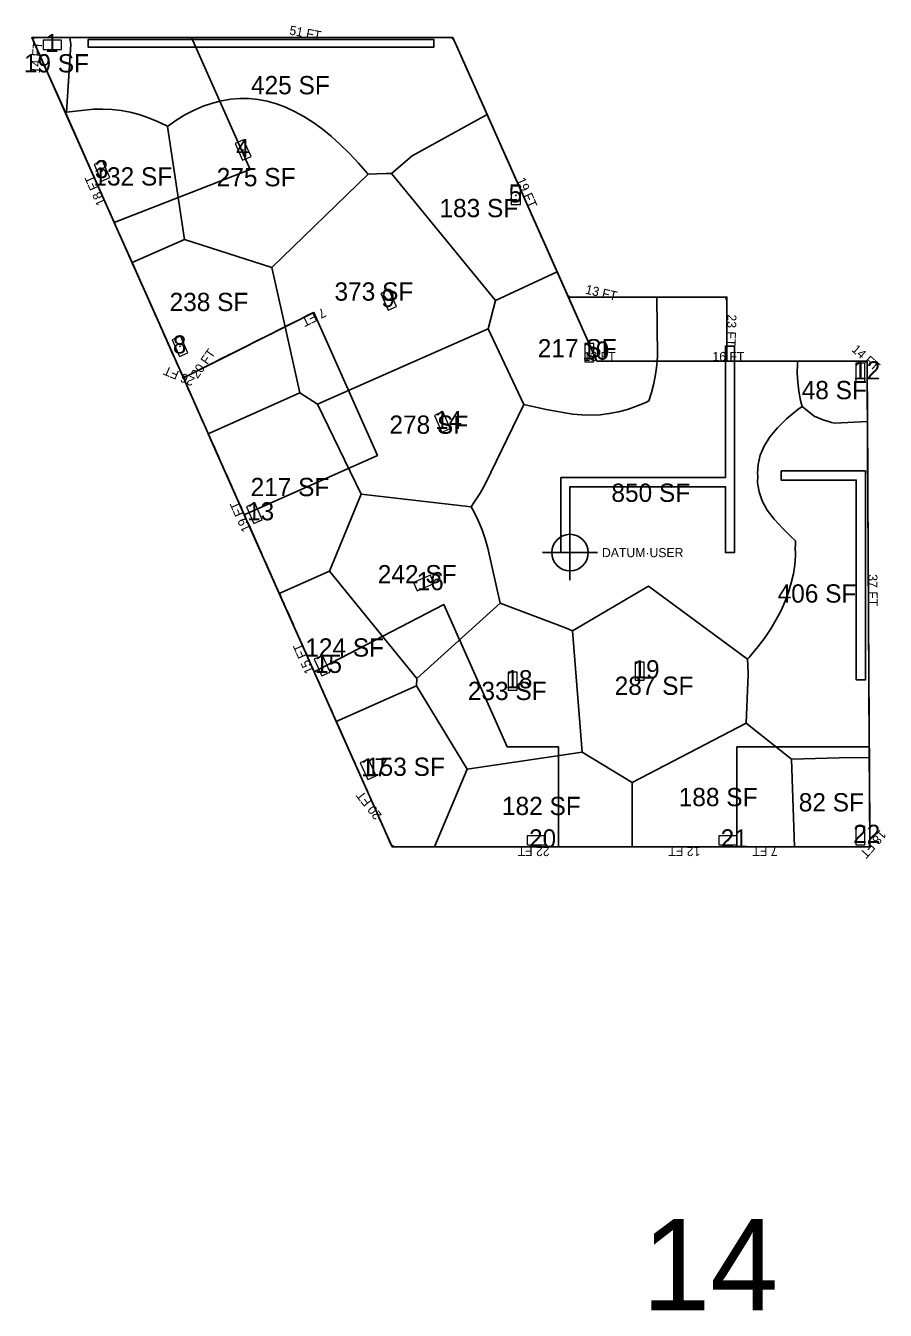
# Model space of a CAD drawing. Header units: metres. Extents: x 6006 to 43258, y -596 to 1101.
# Drawn here: x 24010 to 25139, y -594 to 1092 of the extents above; entities that cross this region are included whole.
import ezdxf
from ezdxf.enums import TextEntityAlignment as Align

# ---------------------------------------------------------------- set-up
doc = ezdxf.new("R2010")
doc.units = ezdxf.units.M
doc.layers.add('COLUMN-FOOTPRINT', color=6, linetype='Continuous', lineweight=9)
for name, color, linetype in [('COLUMN-LABEL', 6, 'Continuous'), ('FLOOR LABELS', 1, 'Continuous'), ('FLOOR_2_AREA_LABELS', 3, 'Continuous'), ('FLOOR_2_BOUNDARY', 5, 'Continuous'), ('FLOOR_2_COLUMNS', 7, 'Continuous'), ('FLOOR_2_DATUM', 4, 'Continuous'), ('FLOOR_2_FASCADE_COLUMNS', 30, 'Continuous'), ('FLOOR_2_FASCADE_WALLS', 4, 'Continuous'), ('FLOOR_2_LARGE_TRIBUTARY', 6, 'Continuous'), ('FLOOR_2_TRIBUTARY_COL_0', 2, 'Continuous'), ('FLOOR_2_TRIBUTARY_COL_1', 2, 'Continuous'), ('FLOOR_2_TRIBUTARY_COL_10', 2, 'Continuous'), ('FLOOR_2_TRIBUTARY_COL_11', 2, 'Continuous'), ('FLOOR_2_TRIBUTARY_COL_12', 2, 'Continuous'), ('FLOOR_2_TRIBUTARY_COL_13', 2, 'Continuous'), ('FLOOR_2_TRIBUTARY_COL_14', 2, 'Continuous'), ('FLOOR_2_TRIBUTARY_COL_15', 2, 'Continuous'), ('FLOOR_2_TRIBUTARY_COL_16', 2, 'Continuous'), ('FLOOR_2_TRIBUTARY_COL_17', 2, 'Continuous'), ('FLOOR_2_TRIBUTARY_COL_2', 2, 'Continuous'), ('FLOOR_2_TRIBUTARY_COL_3', 2, 'Continuous'), ('FLOOR_2_TRIBUTARY_COL_4', 2, 'Continuous'), ('FLOOR_2_TRIBUTARY_COL_5', 2, 'Continuous'), ('FLOOR_2_TRIBUTARY_COL_6', 2, 'Continuous'), ('FLOOR_2_TRIBUTARY_COL_7', 2, 'Continuous'), ('FLOOR_2_TRIBUTARY_COL_8', 2, 'Continuous'), ('FLOOR_2_TRIBUTARY_COL_9', 2, 'Continuous'), ('FLOOR_2_WALL_TRIBUTARY_10', 1, 'Continuous'), ('FLOOR_2_WALL_TRIBUTARY_23', 1, 'Continuous'), ('FLOOR_2_WALL_TRIBUTARY_32', 1, 'Continuous'), ('SECONDARY AREA', 7, 'Continuous'), ('SHEAR-WALL', 4, 'Continuous'), ('SLAB', 5, 'Continuous')]:
    doc.layers.add(name, color=color, linetype=linetype)

msp = doc.modelspace()

# ---------------------------------------------------------------- linework, layer by layer
at = {"layer": 'COLUMN-FOOTPRINT'}
for points in [[(24032.9, 1061.3), (24056.9, 1061.3), (24056.9, 1073.3), (24032.9, 1073.3)], [(24285.1, 937.8), (24294.8, 915.9), (24305.8, 920.8), (24296.1, 942.7)], [(24099.8, 910.1), (24109.5, 888.2), (24120.5, 893), (24110.7, 915)], [(24659.6, 857.6), (24659.6, 881.6), (24647.6, 881.6), (24647.6, 857.6)], [(24476.1, 740.9), (24485.8, 719), (24496.8, 723.9), (24487, 745.8)], [(24202.2, 679.9), (24212, 657.9), (24222.9, 662.8), (24213.2, 684.7)], [(24756, 651.3), (24756, 675.3), (24744, 675.3), (24744, 651.3)], [(25112, 625.3), (25112, 649.3), (25100, 649.3), (25100, 625.3)], [(24546.6, 580.8), (24556.4, 558.9), (24567.4, 563.7), (24557.6, 585.7)], [(24299.7, 460.9), (24309.5, 439), (24320.4, 443.8), (24310.7, 465.8)], [(24524.2, 350.2), (24546.1, 360), (24541.3, 371), (24519.3, 361.2)], [(24388.9, 260.5), (24398.6, 238.6), (24409.6, 243.5), (24399.8, 265.4)], [(24822.3, 232.9), (24822.3, 256.9), (24810.3, 256.9), (24810.3, 232.9)], [(24655.3, 219.8), (24655.3, 243.8), (24643.3, 243.8), (24643.3, 219.8)], [(24449.3, 124.7), (24459.1, 102.7), (24470.1, 107.6), (24460.3, 129.5)], [(25112, 16.8), (25112, 40.8), (25100, 40.8), (25100, 16.8)], [(24668.4, 16.8), (24692.4, 16.8), (24692.4, 28.8), (24668.4, 28.8)], [(24920, 16.8), (24944, 16.8), (24944, 28.8), (24920, 28.8)]]:
    msp.add_lwpolyline(points, close=True, dxfattribs=at)
at = {"layer": 'FLOOR_2_BOUNDARY'}
msp.add_lwpolyline([(24944, 14.1), (24709.5, 14.1), (24491.2, 14.1), (24388.9, 243.9), (24388.9, 243.9), (24297, 450.2), (24297, 450.2), (24217, 630.1), (24388.2, 716), (24217, 630.1), (24126.2, 834.1), (24126.2, 834.1), (24018, 1077.1), (24227.5, 1077.1), (24570.8, 1077.1), (24722.6, 736.1), (24930.7, 736.1), (24930.7, 652.1), (24760, 652.1), (25114.8, 652.1), (25117.7, 145.4), (25118.5, 14.1), (24944, 14.1)], close=True, dxfattribs=at)
at = {"layer": 'FLOOR_2_COLUMNS'}
for p in [(24044.9, 1067.3), (24295.4, 929.3), (24110.1, 901.6), (24653.6, 869.6), (24486.4, 732.4), (24212.6, 671.3), (24750, 663.3), (25106, 637.3), (24557, 572.3), (24310.1, 452.4), (24532.7, 360.6), (24399.2, 252), (24816.3, 244.9), (24649.3, 231.8), (24459.7, 116.1), (24680.4, 22.8), (24932, 22.8), (25106, 28.8)]:
    msp.add_point(p, dxfattribs=at)
at = {"layer": 'FLOOR_2_DATUM'}
for p, q in [((24724.7, 364.6), (24724.7, 436.6)), ((24688.7, 400.6), (24760.7, 400.6))]:
    msp.add_line(p, q, dxfattribs=at)
msp.add_circle((24724.7, 400.6), 24, dxfattribs=at)
at = {"layer": 'FLOOR_2_FASCADE_COLUMNS'}
for points in [[(24062.6, 977), (24060.1, 982.5), (24057.7, 988), (24055.2, 993.5), (24052.8, 999), (24050.4, 1004.4), (24047.9, 1009.9), (24045.5, 1015.4), (24043, 1020.9), (24040.6, 1026.4), (24038.2, 1031.9), (24035.7, 1037.3), (24033.3, 1042.8), (24030.8, 1048.3), (24028.4, 1053.8), (24026, 1059.3), (24023.5, 1064.7), (24021.1, 1070.2), (24018.7, 1075.7), (24022.6, 1077.1), (24028.6, 1077.1), (24034.6, 1077.1), (24040.6, 1077.1), (24046.6, 1077.1), (24052.6, 1077.1), (24058.6, 1077.1), (24064.6, 1077.1), (24070.6, 1077.1)], [(24150.4, 779.7), (24148, 785.2), (24145.5, 790.7), (24143.1, 796.1), (24140.6, 801.6), (24138.2, 807.1), (24135.8, 812.6), (24133.3, 818.1), (24130.9, 823.6), (24128.4, 829), (24126, 834.5), (24123.6, 840), (24121.1, 845.5), (24118.7, 851), (24116.2, 856.4), (24113.8, 861.9), (24111.4, 867.4), (24108.9, 872.9), (24106.5, 878.4), (24104, 883.8), (24101.6, 889.3), (24099.2, 894.8), (24096.7, 900.3), (24094.3, 905.8), (24091.8, 911.3), (24089.4, 916.7), (24087, 922.2), (24084.5, 927.7), (24082.1, 933.2), (24079.6, 938.7), (24077.2, 944.1), (24074.8, 949.6), (24072.3, 955.1), (24069.9, 960.6), (24067.4, 966.1), (24065, 971.6), (24062.6, 977)], [(24616.3, 975), (24618.7, 969.5), (24621.1, 964), (24623.6, 958.5), (24626, 953), (24628.5, 947.6), (24630.9, 942.1), (24633.3, 936.6), (24635.8, 931.1), (24638.2, 925.6), (24640.6, 920.2), (24643.1, 914.7), (24645.5, 909.2), (24648, 903.7), (24650.4, 898.2), (24652.8, 892.7), (24655.3, 887.3), (24657.7, 881.8), (24660.2, 876.3), (24662.6, 870.8), (24665, 865.3), (24667.5, 859.9), (24669.9, 854.4), (24672.4, 848.9), (24674.8, 843.4), (24677.2, 837.9), (24679.7, 832.5), (24682.1, 827), (24684.6, 821.5), (24687, 816), (24689.4, 810.5), (24691.9, 805), (24694.3, 799.6), (24696.8, 794.1), (24699.2, 788.6), (24701.6, 783.1), (24704.1, 777.6), (24706.5, 772.2), (24709, 766.7)], [(24349.4, 696.6), (24344.1, 693.9), (24338.7, 691.2), (24333.4, 688.5), (24328, 685.8), (24322.6, 683.1), (24317.3, 680.4), (24311.9, 677.7), (24306.5, 675), (24301.2, 672.3), (24295.8, 669.6), (24290.5, 666.9), (24285.1, 664.3), (24279.7, 661.6), (24274.4, 658.9), (24269, 656.2), (24263.7, 653.5), (24258.3, 650.8), (24252.9, 648.1), (24247.6, 645.4), (24242.2, 642.7), (24236.8, 640), (24231.5, 637.3), (24226.1, 634.6), (24220.8, 631.9), (24216.3, 631.7), (24213.8, 637.2), (24211.4, 642.7), (24209, 648.1), (24206.5, 653.6), (24204.1, 659.1), (24201.6, 664.6), (24199.2, 670.1), (24196.8, 675.6), (24194.3, 681), (24191.9, 686.5), (24189.4, 692), (24187, 697.5), (24184.6, 703), (24182.1, 708.4), (24179.7, 713.9), (24177.2, 719.4), (24174.8, 724.9), (24172.4, 730.4), (24169.9, 735.8), (24167.5, 741.3), (24165, 746.8), (24162.6, 752.3), (24160.2, 757.8), (24157.7, 763.3), (24155.3, 768.7), (24152.8, 774.2), (24150.4, 779.7)], [(24709, 766.7), (24711.4, 761.2), (24713.8, 755.7), (24716.3, 750.2), (24718.7, 744.7), (24721.2, 739.3), (24725.1, 736.1), (24731.1, 736.1), (24737.1, 736.1), (24743.1, 736.1), (24749.1, 736.1), (24755.1, 736.1), (24761.1, 736.1), (24767.1, 736.1), (24773.1, 736.1), (24779.1, 736.1), (24785.1, 736.1), (24791.1, 736.1), (24797.1, 736.1), (24803.1, 736.1), (24809.1, 736.1), (24815.1, 736.1), (24821.1, 736.1), (24827.1, 736.1), (24833.1, 736.1), (24839.1, 736.1)], [(24351.9, 697.8), (24357.3, 700.5), (24362.6, 703.2), (24368, 705.9), (24373.4, 708.6), (24378.7, 711.3), (24384.1, 714), (24387, 715.4), (24381.6, 712.7), (24376.3, 710), (24370.9, 707.3), (24365.5, 704.6), (24360.2, 702), (24354.8, 699.3), (24349.4, 696.6)], [(24250.8, 554.2), (24248.3, 559.7), (24245.9, 565.2), (24243.5, 570.6), (24241, 576.1), (24238.6, 581.6), (24236.1, 587.1), (24233.7, 592.6), (24231.3, 598), (24228.8, 603.5), (24226.4, 609), (24223.9, 614.5), (24221.5, 620), (24219.1, 625.5), (24217.9, 630.5), (24223.2, 633.2), (24228.6, 635.9), (24234, 638.6), (24239.3, 641.3), (24244.7, 643.9), (24250, 646.6), (24255.4, 649.3), (24260.8, 652), (24266.1, 654.7), (24271.5, 657.4), (24276.8, 660.1), (24282.2, 662.8), (24287.6, 665.5), (24292.9, 668.2), (24298.3, 670.9), (24303.7, 673.6), (24309, 676.3), (24314.4, 679), (24319.7, 681.7), (24325.1, 684.3), (24330.5, 687), (24335.8, 689.7), (24341.2, 692.4), (24346.6, 695.1), (24351.9, 697.8)], [(24836.2, 652.1), (24830.2, 652.1), (24824.2, 652.1), (24818.2, 652.1), (24812.2, 652.1), (24806.2, 652.1), (24800.2, 652.1), (24794.2, 652.1), (24788.2, 652.1), (24782.2, 652.1), (24776.2, 652.1), (24770.2, 652.1), (24764.2, 652.1), (24761.7, 652.1), (24767.7, 652.1), (24773.7, 652.1), (24779.7, 652.1), (24785.7, 652.1), (24791.7, 652.1), (24797.7, 652.1), (24803.7, 652.1), (24809.7, 652.1), (24815.7, 652.1), (24821.7, 652.1), (24827.7, 652.1), (24833.7, 652.1), (24839.7, 652.1)], [(25025.7, 652.1), (25031.7, 652.1), (25037.7, 652.1), (25043.7, 652.1), (25049.7, 652.1), (25055.7, 652.1), (25061.7, 652.1), (25067.7, 652.1), (25073.7, 652.1), (25079.7, 652.1), (25085.7, 652.1), (25091.7, 652.1), (25097.7, 652.1), (25103.7, 652.1), (25109.7, 652.1), (25114.8, 651.1), (25114.8, 645.1), (25114.9, 639.1), (25114.9, 633.1), (25114.9, 627.1), (25115, 621.1), (25115, 615.1), (25115, 609.1), (25115.1, 603.1), (25115.1, 597.1), (25115.1, 591.1), (25115.2, 585.1), (25115.2, 579.1), (25115.2, 573.1)], [(24343.5, 345.9), (24341, 351.4), (24338.6, 356.9), (24336.2, 362.3), (24333.7, 367.8), (24331.3, 373.3), (24328.9, 378.8), (24326.4, 384.3), (24324, 389.7), (24321.5, 395.2), (24319.1, 400.7), (24316.7, 406.2), (24314.2, 411.7), (24311.8, 417.2), (24309.3, 422.6), (24306.9, 428.1), (24304.5, 433.6), (24302, 439.1), (24299.6, 444.6), (24297.1, 450), (24294.7, 455.5), (24292.3, 461), (24289.8, 466.5), (24287.4, 472), (24284.9, 477.4), (24282.5, 482.9), (24280.1, 488.4), (24277.6, 493.9), (24275.2, 499.4), (24272.7, 504.9), (24270.3, 510.3), (24267.9, 515.8), (24265.4, 521.3), (24263, 526.8), (24260.5, 532.3), (24258.1, 537.7), (24255.7, 543.2), (24253.2, 548.7), (24250.8, 554.2)], [(24416.7, 181.4), (24414.2, 186.9), (24411.8, 192.4), (24409.4, 197.9), (24406.9, 203.4), (24404.5, 208.9), (24402, 214.3), (24399.6, 219.8), (24397.2, 225.3), (24394.7, 230.8), (24392.3, 236.3), (24389.8, 241.7), (24387.4, 247.2), (24385, 252.7), (24382.5, 258.2), (24380.1, 263.7), (24377.6, 269.2), (24375.2, 274.6), (24372.8, 280.1), (24370.3, 285.6), (24367.9, 291.1), (24365.4, 296.6), (24363, 302), (24360.6, 307.5), (24358.1, 313), (24355.7, 318.5), (24353.2, 324), (24350.8, 329.4), (24348.4, 334.9), (24345.9, 340.4), (24343.5, 345.9)], [(24548, 14.1), (24542, 14.1), (24536, 14.1), (24530, 14.1), (24524, 14.1), (24518, 14.1), (24512, 14.1), (24506, 14.1), (24500, 14.1), (24494, 14.1), (24489.9, 17), (24487.4, 22.5), (24485, 28), (24482.6, 33.4), (24480.1, 38.9), (24477.7, 44.4), (24475.2, 49.9), (24472.8, 55.4), (24470.4, 60.9), (24467.9, 66.3), (24465.5, 71.8), (24463, 77.3), (24460.6, 82.8), (24458.2, 88.3), (24455.7, 93.7), (24453.3, 99.2), (24450.8, 104.7), (24448.4, 110.2), (24446, 115.7), (24443.5, 121.1), (24441.1, 126.6), (24438.6, 132.1), (24436.2, 137.6), (24433.8, 143.1), (24431.3, 148.6), (24428.9, 154), (24426.4, 159.5), (24424, 165), (24421.6, 170.5), (24419.1, 176), (24416.7, 181.4)], [(25117.8, 129.1), (25117.9, 123.1), (25117.9, 117.1), (25117.9, 111.1), (25118, 105.1), (25118, 99.1), (25118, 93.1), (25118.1, 87.1), (25118.1, 81.1), (25118.1, 75.1), (25118.2, 69.1), (25118.2, 63.1), (25118.2, 57.1), (25118.3, 51.1), (25118.3, 45.1), (25118.3, 39.1), (25118.4, 33.1), (25118.4, 27.1), (25118.4, 21.1), (25118.5, 15.1), (25113.6, 14.1), (25107.6, 14.1), (25101.6, 14.1), (25095.6, 14.1), (25089.6, 14.1), (25083.6, 14.1), (25077.6, 14.1), (25071.6, 14.1), (25065.6, 14.1), (25059.6, 14.1), (25053.6, 14.1), (25047.6, 14.1), (25041.6, 14.1), (25035.6, 14.1), (25029.6, 14.1), (25023.6, 14.1), (25017.6, 14.1)], [(24806, 14.1), (24800, 14.1), (24794, 14.1), (24788, 14.1), (24782, 14.1), (24776, 14.1), (24770, 14.1), (24764, 14.1), (24758, 14.1), (24752, 14.1), (24746, 14.1), (24740, 14.1), (24734, 14.1), (24728, 14.1), (24722, 14.1), (24716, 14.1), (24710, 14.1), (24704, 14.1), (24698, 14.1), (24692, 14.1), (24686, 14.1), (24680, 14.1), (24674, 14.1), (24668, 14.1), (24662, 14.1), (24656, 14.1), (24650, 14.1), (24644, 14.1), (24638, 14.1), (24632, 14.1), (24626, 14.1), (24620, 14.1), (24614, 14.1), (24608, 14.1), (24602, 14.1), (24596, 14.1), (24590, 14.1), (24584, 14.1), (24578, 14.1), (24572, 14.1), (24566, 14.1), (24560, 14.1), (24554, 14.1), (24548, 14.1)], [(24944, 14.1), (24938, 14.1), (24932, 14.1), (24926, 14.1), (24920, 14.1), (24914, 14.1), (24908, 14.1), (24902, 14.1), (24896, 14.1), (24890, 14.1), (24884, 14.1), (24878, 14.1), (24872, 14.1), (24866, 14.1), (24860, 14.1), (24854, 14.1), (24848, 14.1), (24842, 14.1), (24836, 14.1), (24830, 14.1), (24824, 14.1), (24818, 14.1), (24812, 14.1), (24806, 14.1)], [(25017.6, 14.1), (25011.6, 14.1), (25005.6, 14.1), (24999.6, 14.1), (24993.6, 14.1), (24987.6, 14.1), (24981.6, 14.1), (24975.6, 14.1), (24969.6, 14.1), (24963.6, 14.1), (24957.6, 14.1), (24951.6, 14.1), (24945.6, 14.1), (24944, 14.1)]]:
    msp.add_lwpolyline(points, dxfattribs=at)
at = {"layer": 'FLOOR_2_FASCADE_WALLS'}
for points in [[(24070.6, 1077.1), (24076.6, 1077.1), (24082.6, 1077.1), (24088.6, 1077.1), (24094.6, 1077.1), (24100.6, 1077.1), (24106.6, 1077.1), (24112.6, 1077.1), (24118.6, 1077.1), (24124.6, 1077.1), (24130.6, 1077.1), (24136.6, 1077.1), (24142.6, 1077.1), (24148.6, 1077.1), (24154.6, 1077.1), (24160.6, 1077.1), (24166.6, 1077.1), (24172.6, 1077.1), (24178.6, 1077.1), (24184.6, 1077.1), (24190.6, 1077.1), (24196.6, 1077.1), (24202.6, 1077.1), (24208.6, 1077.1), (24214.6, 1077.1), (24220.6, 1077.1), (24226.6, 1077.1), (24232.6, 1077.1), (24238.6, 1077.1), (24244.6, 1077.1), (24250.6, 1077.1), (24256.6, 1077.1), (24262.6, 1077.1), (24268.6, 1077.1), (24274.6, 1077.1), (24280.6, 1077.1), (24286.6, 1077.1), (24292.6, 1077.1), (24298.6, 1077.1), (24304.6, 1077.1), (24310.6, 1077.1), (24316.6, 1077.1), (24322.6, 1077.1), (24328.6, 1077.1), (24334.6, 1077.1), (24340.6, 1077.1), (24346.6, 1077.1), (24352.6, 1077.1), (24358.6, 1077.1), (24364.6, 1077.1), (24370.6, 1077.1), (24376.6, 1077.1), (24382.6, 1077.1), (24388.6, 1077.1), (24394.6, 1077.1), (24400.6, 1077.1), (24406.6, 1077.1), (24412.6, 1077.1), (24418.6, 1077.1), (24424.6, 1077.1), (24430.6, 1077.1), (24436.6, 1077.1), (24442.6, 1077.1), (24448.6, 1077.1), (24454.6, 1077.1), (24460.6, 1077.1), (24466.6, 1077.1), (24472.6, 1077.1), (24478.6, 1077.1), (24484.6, 1077.1), (24490.6, 1077.1), (24496.6, 1077.1), (24502.6, 1077.1), (24508.6, 1077.1), (24514.6, 1077.1), (24520.6, 1077.1), (24526.6, 1077.1), (24532.6, 1077.1), (24538.6, 1077.1), (24544.6, 1077.1), (24550.6, 1077.1), (24556.6, 1077.1), (24562.6, 1077.1), (24568.6, 1077.1), (24572.3, 1073.6), (24574.8, 1068.2), (24577.2, 1062.7), (24579.7, 1057.2), (24582.1, 1051.7), (24584.5, 1046.2), (24587, 1040.7), (24589.4, 1035.3), (24591.9, 1029.8), (24594.3, 1024.3), (24596.7, 1018.8), (24599.2, 1013.3), (24601.6, 1007.9), (24604.1, 1002.4), (24606.5, 996.9), (24608.9, 991.4), (24611.4, 985.9), (24613.8, 980.5), (24616.3, 975)], [(24839.1, 736.1), (24845.1, 736.1), (24851.1, 736.1), (24857.1, 736.1), (24863.1, 736.1), (24869.1, 736.1), (24875.1, 736.1), (24881.1, 736.1), (24887.1, 736.1), (24893.1, 736.1), (24899.1, 736.1), (24905.1, 736.1), (24911.1, 736.1), (24917.1, 736.1), (24923.1, 736.1), (24929.1, 736.1), (24930.7, 731.6), (24930.7, 725.6), (24930.7, 719.6), (24930.7, 713.6), (24930.7, 707.6), (24930.7, 701.6), (24930.7, 695.6), (24930.7, 689.6), (24930.7, 683.6), (24930.7, 677.6), (24930.7, 671.6), (24930.7, 665.6), (24930.7, 659.6), (24930.7, 653.6), (24926.2, 652.1), (24920.2, 652.1), (24914.2, 652.1), (24908.2, 652.1), (24902.2, 652.1), (24896.2, 652.1), (24890.2, 652.1), (24884.2, 652.1), (24878.2, 652.1), (24872.2, 652.1), (24866.2, 652.1), (24860.2, 652.1), (24854.2, 652.1), (24848.2, 652.1), (24842.2, 652.1), (24836.2, 652.1)], [(24839.7, 652.1), (24845.7, 652.1), (24851.7, 652.1), (24857.7, 652.1), (24863.7, 652.1), (24869.7, 652.1), (24875.7, 652.1), (24881.7, 652.1), (24887.7, 652.1), (24893.7, 652.1), (24899.7, 652.1), (24905.7, 652.1), (24911.7, 652.1), (24917.7, 652.1), (24923.7, 652.1), (24929.7, 652.1), (24935.7, 652.1), (24941.7, 652.1), (24947.7, 652.1), (24953.7, 652.1), (24959.7, 652.1), (24965.7, 652.1), (24971.7, 652.1), (24977.7, 652.1), (24983.7, 652.1), (24989.7, 652.1), (24995.7, 652.1), (25001.7, 652.1), (25007.7, 652.1), (25013.7, 652.1), (25019.7, 652.1), (25025.7, 652.1)], [(25115.2, 573.1), (25115.3, 567.1), (25115.3, 561.1), (25115.3, 555.1), (25115.4, 549.1), (25115.4, 543.1), (25115.5, 537.1), (25115.5, 531.1), (25115.5, 525.1), (25115.6, 519.1), (25115.6, 513.1), (25115.6, 507.1), (25115.7, 501.1), (25115.7, 495.1), (25115.7, 489.1), (25115.8, 483.1), (25115.8, 477.1), (25115.8, 471.1), (25115.9, 465.1), (25115.9, 459.1), (25115.9, 453.1), (25116, 447.1), (25116, 441.1), (25116, 435.1), (25116.1, 429.1), (25116.1, 423.1), (25116.1, 417.1), (25116.2, 411.1), (25116.2, 405.1), (25116.3, 399.1), (25116.3, 393.1), (25116.3, 387.1), (25116.4, 381.1), (25116.4, 375.1), (25116.4, 369.1), (25116.5, 363.1), (25116.5, 357.1), (25116.5, 351.1), (25116.6, 345.1), (25116.6, 339.1), (25116.6, 333.1), (25116.7, 327.1), (25116.7, 321.1), (25116.7, 315.1), (25116.8, 309.1), (25116.8, 303.1), (25116.8, 297.1), (25116.9, 291.1), (25116.9, 285.1), (25116.9, 279.1), (25117, 273.1), (25117, 267.1), (25117.1, 261.1), (25117.1, 255.1), (25117.1, 249.1), (25117.2, 243.1), (25117.2, 237.1), (25117.2, 231.1), (25117.3, 225.1), (25117.3, 219.1), (25117.3, 213.1), (25117.4, 207.1), (25117.4, 201.1), (25117.4, 195.1), (25117.5, 189.1), (25117.5, 183.1), (25117.5, 177.1), (25117.6, 171.1), (25117.6, 165.1), (25117.6, 159.1), (25117.7, 153.1), (25117.7, 147.1), (25117.8, 141.1), (25117.8, 135.1), (25117.8, 129.1)]]:
    msp.add_lwpolyline(points, dxfattribs=at)
at = {"layer": 'FLOOR_2_LARGE_TRIBUTARY'}
for points in [[(24147.1, 978.8), (24135.1, 981.1), (24123.1, 982.5), (24111.1, 983), (24099.1, 982.7), (24063.6, 979), (24069.1, 1067.8), (24067.8, 1077.1), (24098.4, 1077.1), (24110.4, 1077.1), (24122.4, 1077.1), (24134.4, 1077.1), (24146.4, 1077.1), (24158.4, 1077.1), (24170.4, 1077.1), (24182.4, 1077.1), (24194.4, 1077.1), (24206.4, 1077.1), (24218.4, 1077.1), (24227.5, 1077.1), (24230.4, 1077.1), (24242.4, 1077.1), (24254.4, 1077.1), (24266.4, 1077.1), (24278.4, 1077.1), (24290.4, 1077.1), (24302.4, 1077.1), (24314.4, 1077.1), (24326.4, 1077.1), (24338.4, 1077.1), (24350.4, 1077.1), (24362.4, 1077.1), (24374.4, 1077.1), (24386.4, 1077.1), (24398.4, 1077.1), (24410.4, 1077.1), (24422.4, 1077.1), (24434.4, 1077.1), (24446.4, 1077.1), (24458.4, 1077.1), (24470.4, 1077.1), (24482.4, 1077.1), (24494.4, 1077.1), (24506.4, 1077.1), (24518.4, 1077.1), (24530.4, 1077.1), (24542.2, 1077.1), (24570.8, 1077.1), (24574.8, 1068.1), (24615.9, 975.8), (24517.6, 921.5), (24490.1, 898.3), (24483.1, 898.4), (24471.1, 898.1), (24459.5, 897.3), (24459.1, 897.8), (24447.1, 911.8), (24435.1, 924.7), (24423.1, 936.6), (24411.1, 947.4), (24399.1, 957.1), (24387.1, 965.8), (24375.1, 973.4), (24363.1, 980), (24351.1, 985.5), (24339.1, 989.9), (24327.1, 993.2), (24315.1, 995.5), (24303.1, 996.7), (24291.1, 996.9), (24279.1, 995.9), (24267.1, 994), (24255.1, 990.9), (24243.1, 986.8), (24231.1, 981.6), (24219.1, 975.3), (24207.1, 968), (24196.1, 960.3), (24195.1, 960.9), (24183.1, 966.7), (24171.1, 971.6), (24159.1, 975.7), (24147.1, 978.8)], [(24207.1, 968), (24219.1, 975.3), (24231.1, 981.6), (24243.1, 986.8), (24255.1, 990.9), (24267.1, 994), (24279.1, 995.9), (24291.1, 996.9), (24303.1, 996.7), (24315.1, 995.5), (24327.1, 993.2), (24339.1, 989.9), (24351.1, 985.5), (24363.1, 980), (24375.1, 973.4), (24387.1, 965.8), (24399.1, 957.1), (24411.1, 947.4), (24423.1, 936.6), (24435.1, 924.7), (24447.1, 911.8), (24459.1, 897.8), (24459.5, 897.3), (24333.2, 774.9), (24218.3, 811.8), (24196.1, 960.3), (24207.1, 968)], [(24063.6, 979), (24099.1, 982.7), (24111.1, 983), (24123.1, 982.5), (24135.1, 981.1), (24147.1, 978.8), (24159.1, 975.7), (24171.1, 971.6), (24183.1, 966.7), (24195.1, 960.9), (24196.1, 960.3), (24218.3, 811.8), (24149.7, 781.3), (24126.2, 834.1), (24126.2, 834.1), (24062, 978.3), (24063.6, 979)], [(24517.6, 921.5), (24615.9, 975.8), (24707.8, 769.3), (24627, 731.5), (24490.1, 898.3), (24517.6, 921.5)], [(24350.6, 697.1), (24333.2, 774.9), (24459.5, 897.3), (24471.1, 898.1), (24483.1, 898.4), (24490.1, 898.3), (24627, 731.5), (24617.3, 694.5), (24393.1, 595.6), (24369.9, 610.2), (24350.6, 697.1)], [(24218.3, 811.8), (24333.2, 774.9), (24350.6, 697.1), (24217, 630.1), (24149.7, 781.3), (24218.3, 811.8)], [(24627, 731.5), (24707.8, 769.3), (24722.6, 736.1), (24838.9, 736.1), (24839.4, 658.6), (24839, 652.1), (24838.7, 646.6), (24837.1, 634.6), (24834.8, 622.6), (24831.7, 610.6), (24828.1, 599.7), (24824.2, 597.8), (24812.2, 592.8), (24800.2, 588.7), (24788.2, 585.5), (24776.2, 583.2), (24764.2, 581.7), (24752.2, 581.1), (24740.2, 581.4), (24728.2, 582.5), (24693.5, 588.4), (24664.3, 595), (24617.3, 694.5), (24627, 731.5)], [(24839, 652.1), (24839.4, 658.6), (24838.9, 736.1), (24839.2, 736.1), (24930.7, 736.1), (24930.7, 668.4), (24930.7, 658.6), (24930.7, 652.1), (24839, 652.1)], [(24393.1, 595.6), (24617.3, 694.5), (24664.3, 595), (24613.5, 490.6), (24606.7, 478.6), (24599, 466.6), (24594.9, 460.7), (24450.6, 477.3), (24393.1, 595.6)], [(24604.1, 442.6), (24598.3, 454.6), (24594.9, 460.7), (24599, 466.6), (24606.7, 478.6), (24613.5, 490.6), (24664.3, 595), (24693.5, 588.4), (24728.2, 582.5), (24740.2, 581.4), (24752.2, 581.1), (24764.2, 581.7), (24776.2, 583.2), (24788.2, 585.5), (24800.2, 588.7), (24812.2, 592.8), (24824.2, 597.8), (24828.1, 599.7), (24831.7, 610.6), (24834.8, 622.6), (24837.1, 634.6), (24838.7, 646.6), (24839, 652.1), (24934.9, 652.1), (25024, 652.1), (25023.6, 648.4), (25023.2, 636.4), (25023.7, 624.4), (25025.1, 612.4), (25027.4, 600.4), (25029.4, 592.4), (25023.8, 588.4), (25009.2, 576.4), (24997, 564.4), (24987.1, 552.4), (24979.6, 540.4), (24974.4, 528.4), (24971.6, 516.4), (24971.1, 504.4), (24971.5, 501.9), (24971.1, 492.4), (24973, 480.4), (24977.2, 468.4), (24983.8, 456.4), (24992.7, 444.4), (25004, 432.4), (25007.9, 428.9), (25016, 420.4), (25019.9, 416.9), (25020.7, 416.1), (25020.7, 408.7), (25020.6, 408.4), (25020.7, 396.7), (25019.8, 384.7), (25018, 372.7), (25015.3, 360.7), (25011.8, 348.7), (25007.3, 336.7), (25001.9, 324.7), (24995.6, 312.7), (24988.5, 300.7), (24980.4, 288.7), (24971.4, 276.7), (24961.5, 264.7), (24960, 262.9), (24958, 260.6), (24827.6, 356.3), (24728.1, 297.8), (24718.7, 302), (24633, 334.2), (24616.9, 406.6), (24613.5, 418.6), (24609.2, 430.6), (24604.1, 442.6)], [(25072, 570.7), (25067.9, 571.6), (25055.9, 575.4), (25045.3, 579.6), (25029.4, 592.4), (25027.4, 600.4), (25025.1, 612.4), (25023.7, 624.4), (25023.2, 636.4), (25023.6, 648.4), (25024, 652.1), (25114.8, 652.1), (25115.2, 572.9), (25072, 570.7)], [(24369.9, 610.2), (24393.1, 595.6), (24450.6, 477.3), (24409, 376.4), (24343, 347), (24297, 450.2), (24297, 450.2), (24249.7, 556.7), (24369.9, 610.2)], [(24958.5, 240.7), (24958.4, 252.7), (24958, 260.6), (24960, 262.9), (24961.5, 264.7), (24971.4, 276.7), (24980.4, 288.7), (24988.5, 300.7), (24995.6, 312.7), (25001.9, 324.7), (25007.3, 336.7), (25011.8, 348.7), (25015.3, 360.7), (25018, 372.7), (25019.8, 384.7), (25020.7, 396.7), (25020.6, 408.4), (25020.7, 408.7), (25020.7, 416.1), (25019.9, 416.9), (25016, 420.4), (25007.9, 428.9), (25004, 432.4), (24992.7, 444.4), (24983.8, 456.4), (24977.2, 468.4), (24973, 480.4), (24971.1, 492.4), (24971.5, 501.9), (24971.1, 504.4), (24971.6, 516.4), (24974.4, 528.4), (24979.6, 540.4), (24987.1, 552.4), (24997, 564.4), (25009.2, 576.4), (25023.8, 588.4), (25029.4, 592.4), (25045.3, 579.6), (25055.9, 575.4), (25067.9, 571.6), (25072, 570.7), (25115.2, 572.9), (25115.7, 502.1), (25115.7, 490.2), (25115.8, 478.2), (25115.9, 466.2), (25115.9, 454.2), (25116, 442.2), (25116.1, 430.2), (25116.1, 418.2), (25116.2, 406.2), (25116.3, 394.2), (25116.4, 382.2), (25116.4, 370.2), (25116.5, 358.2), (25116.6, 346.2), (25116.6, 334.2), (25116.7, 322.2), (25116.8, 310.2), (25116.8, 298.2), (25116.9, 286.2), (25117, 274.2), (25117, 262.2), (25117.1, 250.2), (25117.2, 238.2), (25117.7, 145.4), (25117.8, 130.9), (25094.1, 131.5), (25015.4, 129.5), (24956.2, 176.6), (24958.5, 240.7)], [(24450.6, 477.3), (24594.9, 460.7), (24598.3, 454.6), (24604.1, 442.6), (24609.2, 430.6), (24613.5, 418.6), (24616.9, 406.6), (24633, 334.2), (24523.7, 235.3), (24409, 376.4), (24450.6, 477.3)], [(24409, 376.4), (24523.7, 235.3), (24523, 225.7), (24417.8, 178.9), (24388.9, 243.9), (24388.9, 243.9), (24343, 347), (24409, 376.4)], [(24728.1, 297.8), (24827.6, 356.3), (24958, 260.6), (24958.4, 252.7), (24958.5, 240.7), (24956.2, 176.6), (24806.2, 98.5), (24740.7, 138.6), (24728.1, 297.8)], [(24523.7, 235.3), (24633, 334.2), (24718.7, 302), (24728.1, 297.8), (24740.7, 138.6), (24589.8, 116.1), (24523, 225.7), (24523.7, 235.3)], [(24523, 225.7), (24589.8, 116.1), (24546.6, 14.1), (24491.2, 14.1), (24417.8, 178.9), (24523, 225.7)], [(24806.2, 98.5), (24956.2, 176.6), (25015.4, 129.5), (25019.4, 14.1), (24944, 14.1), (24806.2, 14.1), (24806.2, 98.5)], [(24589.8, 116.1), (24740.7, 138.6), (24806.2, 98.5), (24806.2, 14.1), (24709.5, 14.1), (24546.6, 14.1), (24589.8, 116.1)], [(25015.4, 129.5), (25094.1, 131.5), (25117.8, 130.9), (25118.5, 14.1), (25019.4, 14.1), (25015.4, 129.5)]]:
    msp.add_lwpolyline(points, close=True, dxfattribs=at)
at = {"layer": 'FLOOR_2_TRIBUTARY_COL_0'}
msp.add_lwpolyline([(24069.1, 1067.8), (24063.6, 979), (24062, 978.3), (24018, 1077.1), (24067.8, 1077.1), (24069.1, 1067.8)], close=True, dxfattribs=at)
at = {"layer": 'FLOOR_2_TRIBUTARY_COL_1'}
msp.add_lwpolyline([(24063.6, 979), (24099.1, 982.7), (24111.1, 983), (24123.1, 982.5), (24135.1, 981.1), (24147.1, 978.8), (24159.1, 975.7), (24171.1, 971.6), (24183.1, 966.7), (24195.1, 960.9), (24196.1, 960.3), (24218.3, 811.8), (24149.7, 781.3), (24126.2, 834.1), (24126.2, 834.1), (24062, 978.3), (24063.6, 979)], close=True, dxfattribs=at)
at = {"layer": 'FLOOR_2_TRIBUTARY_COL_10'}
msp.add_lwpolyline([(24627, 731.5), (24707.8, 769.3), (24722.6, 736.1), (24838.9, 736.1), (24839.4, 658.6), (24839, 652.1), (24838.7, 646.6), (24837.1, 634.6), (24834.8, 622.6), (24831.7, 610.6), (24828.1, 599.7), (24824.2, 597.8), (24812.2, 592.8), (24800.2, 588.7), (24788.2, 585.5), (24776.2, 583.2), (24764.2, 581.7), (24752.2, 581.1), (24740.2, 581.4), (24728.2, 582.5), (24693.5, 588.4), (24664.3, 595), (24617.3, 694.5), (24627, 731.5)], close=True, dxfattribs=at)
at = {"layer": 'FLOOR_2_TRIBUTARY_COL_11'}
msp.add_lwpolyline([(24728.1, 297.8), (24827.6, 356.3), (24958, 260.6), (24958.4, 252.7), (24958.5, 240.7), (24956.2, 176.6), (24806.2, 98.5), (24740.7, 138.6), (24728.1, 297.8)], close=True, dxfattribs=at)
at = {"layer": 'FLOOR_2_TRIBUTARY_COL_12'}
msp.add_lwpolyline([(24523.7, 235.3), (24633, 334.2), (24718.7, 302), (24728.1, 297.8), (24740.7, 138.6), (24589.8, 116.1), (24523, 225.7), (24523.7, 235.3)], close=True, dxfattribs=at)
at = {"layer": 'FLOOR_2_TRIBUTARY_COL_13'}
msp.add_lwpolyline([(25072, 570.7), (25067.9, 571.6), (25055.9, 575.4), (25045.3, 579.6), (25029.4, 592.4), (25027.4, 600.4), (25025.1, 612.4), (25023.7, 624.4), (25023.2, 636.4), (25023.6, 648.4), (25024, 652.1), (25114.8, 652.1), (25115.2, 572.9), (25072, 570.7)], close=True, dxfattribs=at)
at = {"layer": 'FLOOR_2_TRIBUTARY_COL_14'}
msp.add_lwpolyline([(24806.2, 98.5), (24956.2, 176.6), (25015.4, 129.5), (25019.4, 14.1), (24944, 14.1), (24806.2, 14.1), (24806.2, 98.5)], close=True, dxfattribs=at)
at = {"layer": 'FLOOR_2_TRIBUTARY_COL_15'}
msp.add_lwpolyline([(24589.8, 116.1), (24740.7, 138.6), (24806.2, 98.5), (24806.2, 14.1), (24709.5, 14.1), (24546.6, 14.1), (24589.8, 116.1)], close=True, dxfattribs=at)
at = {"layer": 'FLOOR_2_TRIBUTARY_COL_16'}
msp.add_lwpolyline([(24450.6, 477.3), (24594.9, 460.7), (24598.3, 454.6), (24604.1, 442.6), (24609.2, 430.6), (24613.5, 418.6), (24616.9, 406.6), (24633, 334.2), (24523.7, 235.3), (24409, 376.4), (24450.6, 477.3)], close=True, dxfattribs=at)
at = {"layer": 'FLOOR_2_TRIBUTARY_COL_17'}
msp.add_lwpolyline([(25015.4, 129.5), (25094.1, 131.5), (25117.8, 130.9), (25118.5, 14.1), (25019.4, 14.1), (25015.4, 129.5)], close=True, dxfattribs=at)
at = {"layer": 'FLOOR_2_TRIBUTARY_COL_2'}
msp.add_lwpolyline([(24207.1, 968), (24219.1, 975.3), (24231.1, 981.6), (24243.1, 986.8), (24255.1, 990.9), (24267.1, 994), (24279.1, 995.9), (24291.1, 996.9), (24303.1, 996.7), (24315.1, 995.5), (24327.1, 993.2), (24339.1, 989.9), (24351.1, 985.5), (24363.1, 980), (24375.1, 973.4), (24387.1, 965.8), (24399.1, 957.1), (24411.1, 947.4), (24423.1, 936.6), (24435.1, 924.7), (24447.1, 911.8), (24459.1, 897.8), (24459.5, 897.3), (24333.2, 774.9), (24218.3, 811.8), (24196.1, 960.3), (24207.1, 968)], close=True, dxfattribs=at)
at = {"layer": 'FLOOR_2_TRIBUTARY_COL_3'}
msp.add_lwpolyline([(24218.3, 811.8), (24333.2, 774.9), (24350.6, 697.1), (24217, 630.1), (24149.7, 781.3), (24218.3, 811.8)], close=True, dxfattribs=at)
at = {"layer": 'FLOOR_2_TRIBUTARY_COL_4'}
msp.add_lwpolyline([(24350.6, 697.1), (24333.2, 774.9), (24459.5, 897.3), (24471.1, 898.1), (24483.1, 898.4), (24490.1, 898.3), (24627, 731.5), (24617.3, 694.5), (24393.1, 595.6), (24369.9, 610.2), (24350.6, 697.1)], close=True, dxfattribs=at)
at = {"layer": 'FLOOR_2_TRIBUTARY_COL_5'}
msp.add_lwpolyline([(24393.1, 595.6), (24617.3, 694.5), (24664.3, 595), (24613.5, 490.6), (24606.7, 478.6), (24599, 466.6), (24594.9, 460.7), (24450.6, 477.3), (24393.1, 595.6)], close=True, dxfattribs=at)
at = {"layer": 'FLOOR_2_TRIBUTARY_COL_6'}
msp.add_lwpolyline([(24369.9, 610.2), (24393.1, 595.6), (24450.6, 477.3), (24409, 376.4), (24343, 347), (24297, 450.2), (24297, 450.2), (24249.7, 556.7), (24369.9, 610.2)], close=True, dxfattribs=at)
at = {"layer": 'FLOOR_2_TRIBUTARY_COL_7'}
msp.add_lwpolyline([(24409, 376.4), (24523.7, 235.3), (24523, 225.7), (24417.8, 178.9), (24388.9, 243.9), (24388.9, 243.9), (24343, 347), (24409, 376.4)], close=True, dxfattribs=at)
at = {"layer": 'FLOOR_2_TRIBUTARY_COL_8'}
msp.add_lwpolyline([(24523, 225.7), (24589.8, 116.1), (24546.6, 14.1), (24491.2, 14.1), (24417.8, 178.9), (24523, 225.7)], close=True, dxfattribs=at)
at = {"layer": 'FLOOR_2_TRIBUTARY_COL_9'}
msp.add_lwpolyline([(24517.6, 921.5), (24615.9, 975.8), (24707.8, 769.3), (24627, 731.5), (24490.1, 898.3), (24517.6, 921.5)], close=True, dxfattribs=at)
at = {"layer": 'FLOOR_2_WALL_TRIBUTARY_10'}
msp.add_lwpolyline([(24958.5, 240.7), (24958.4, 252.7), (24958, 260.6), (24960, 262.9), (24961.5, 264.7), (24971.4, 276.7), (24980.4, 288.7), (24988.5, 300.7), (24995.6, 312.7), (25001.9, 324.7), (25007.3, 336.7), (25011.8, 348.7), (25015.3, 360.7), (25018, 372.7), (25019.8, 384.7), (25020.7, 396.7), (25020.6, 408.4), (25020.7, 408.7), (25020.7, 416.1), (25019.9, 416.9), (25016, 420.4), (25007.9, 428.9), (25004, 432.4), (24992.7, 444.4), (24983.8, 456.4), (24977.2, 468.4), (24973, 480.4), (24971.1, 492.4), (24971.5, 501.9), (24971.1, 504.4), (24971.6, 516.4), (24974.4, 528.4), (24979.6, 540.4), (24987.1, 552.4), (24997, 564.4), (25009.2, 576.4), (25023.8, 588.4), (25029.4, 592.4), (25045.3, 579.6), (25055.9, 575.4), (25067.9, 571.6), (25072, 570.7), (25115.2, 572.9), (25115.7, 502.1), (25115.7, 490.2), (25115.8, 478.2), (25115.9, 466.2), (25115.9, 454.2), (25116, 442.2), (25116.1, 430.2), (25116.1, 418.2), (25116.2, 406.2), (25116.3, 394.2), (25116.4, 382.2), (25116.4, 370.2), (25116.5, 358.2), (25116.6, 346.2), (25116.6, 334.2), (25116.7, 322.2), (25116.8, 310.2), (25116.8, 298.2), (25116.9, 286.2), (25117, 274.2), (25117, 262.2), (25117.1, 250.2), (25117.2, 238.2), (25117.7, 145.4), (25117.8, 130.9), (25094.1, 131.5), (25015.4, 129.5), (24956.2, 176.6), (24958.5, 240.7)], close=True, dxfattribs=at)
at = {"layer": 'FLOOR_2_WALL_TRIBUTARY_23'}
for points in [[(24839, 652.1), (24839.4, 658.6), (24838.9, 736.1), (24839.2, 736.1), (24930.7, 736.1), (24930.7, 668.4), (24930.7, 658.6), (24930.7, 652.1), (24839, 652.1)], [(24604.1, 442.6), (24598.3, 454.6), (24594.9, 460.7), (24599, 466.6), (24606.7, 478.6), (24613.5, 490.6), (24664.3, 595), (24693.5, 588.4), (24728.2, 582.5), (24740.2, 581.4), (24752.2, 581.1), (24764.2, 581.7), (24776.2, 583.2), (24788.2, 585.5), (24800.2, 588.7), (24812.2, 592.8), (24824.2, 597.8), (24828.1, 599.7), (24831.7, 610.6), (24834.8, 622.6), (24837.1, 634.6), (24838.7, 646.6), (24839, 652.1), (24934.9, 652.1), (25024, 652.1), (25023.6, 648.4), (25023.2, 636.4), (25023.7, 624.4), (25025.1, 612.4), (25027.4, 600.4), (25029.4, 592.4), (25023.8, 588.4), (25009.2, 576.4), (24997, 564.4), (24987.1, 552.4), (24979.6, 540.4), (24974.4, 528.4), (24971.6, 516.4), (24971.1, 504.4), (24971.5, 501.9), (24971.1, 492.4), (24973, 480.4), (24977.2, 468.4), (24983.8, 456.4), (24992.7, 444.4), (25004, 432.4), (25007.9, 428.9), (25016, 420.4), (25019.9, 416.9), (25020.7, 416.1), (25020.7, 408.7), (25020.6, 408.4), (25020.7, 396.7), (25019.8, 384.7), (25018, 372.7), (25015.3, 360.7), (25011.8, 348.7), (25007.3, 336.7), (25001.9, 324.7), (24995.6, 312.7), (24988.5, 300.7), (24980.4, 288.7), (24971.4, 276.7), (24961.5, 264.7), (24960, 262.9), (24958, 260.6), (24827.6, 356.3), (24728.1, 297.8), (24718.7, 302), (24633, 334.2), (24616.9, 406.6), (24613.5, 418.6), (24609.2, 430.6), (24604.1, 442.6)]]:
    msp.add_lwpolyline(points, close=True, dxfattribs=at)
at = {"layer": 'FLOOR_2_WALL_TRIBUTARY_32'}
msp.add_lwpolyline([(24147.1, 978.8), (24135.1, 981.1), (24123.1, 982.5), (24111.1, 983), (24099.1, 982.7), (24063.6, 979), (24069.1, 1067.8), (24067.8, 1077.1), (24098.4, 1077.1), (24110.4, 1077.1), (24122.4, 1077.1), (24134.4, 1077.1), (24146.4, 1077.1), (24158.4, 1077.1), (24170.4, 1077.1), (24182.4, 1077.1), (24194.4, 1077.1), (24206.4, 1077.1), (24218.4, 1077.1), (24227.5, 1077.1), (24230.4, 1077.1), (24242.4, 1077.1), (24254.4, 1077.1), (24266.4, 1077.1), (24278.4, 1077.1), (24290.4, 1077.1), (24302.4, 1077.1), (24314.4, 1077.1), (24326.4, 1077.1), (24338.4, 1077.1), (24350.4, 1077.1), (24362.4, 1077.1), (24374.4, 1077.1), (24386.4, 1077.1), (24398.4, 1077.1), (24410.4, 1077.1), (24422.4, 1077.1), (24434.4, 1077.1), (24446.4, 1077.1), (24458.4, 1077.1), (24470.4, 1077.1), (24482.4, 1077.1), (24494.4, 1077.1), (24506.4, 1077.1), (24518.4, 1077.1), (24530.4, 1077.1), (24542.2, 1077.1), (24570.8, 1077.1), (24574.8, 1068.1), (24615.9, 975.8), (24517.6, 921.5), (24490.1, 898.3), (24483.1, 898.4), (24471.1, 898.1), (24459.5, 897.3), (24459.1, 897.8), (24447.1, 911.8), (24435.1, 924.7), (24423.1, 936.6), (24411.1, 947.4), (24399.1, 957.1), (24387.1, 965.8), (24375.1, 973.4), (24363.1, 980), (24351.1, 985.5), (24339.1, 989.9), (24327.1, 993.2), (24315.1, 995.5), (24303.1, 996.7), (24291.1, 996.9), (24279.1, 995.9), (24267.1, 994), (24255.1, 990.9), (24243.1, 986.8), (24231.1, 981.6), (24219.1, 975.3), (24207.1, 968), (24196.1, 960.3), (24195.1, 960.9), (24183.1, 966.7), (24171.1, 971.6), (24159.1, 975.7), (24147.1, 978.8)], close=True, dxfattribs=at)
at = {"layer": 'SECONDARY AREA'}
for points in [[(24227.5, 1077.1), (24304.7, 903.6), (24126.2, 834.1), (24018, 1077.1)], [(24930.7, 736.1), (24722.6, 736.1), (24760, 652.1), (24930.7, 652.1)], [(24471.9, 528.1), (24388.2, 716), (24217, 630.1), (24297, 450.2)], [(24709.5, 14.1), (24709.5, 145.4), (24642.2, 145.4), (24559, 332.3), (24388.9, 243.9), (24491.2, 14.1)], [(24944, 14.1), (24944, 145.4), (25117.7, 145.4), (25118.5, 14.1)]]:
    msp.add_lwpolyline(points, close=True, dxfattribs=at)
at = {"layer": 'SHEAR-WALL'}
for points in [[(24489.1, 1064.3), (24091.8, 1064.3), (24091.8, 1074.3), (24546.1, 1074.3), (24546.1, 1064.3)], [(24712.7, 400.6), (24712.7, 499.1), (24928.7, 499.1), (24928.7, 671.5), (24940.7, 671.5), (24940.7, 400.6), (24928.7, 400.6), (24928.7, 487.1), (24724.7, 487.1), (24724.7, 400.6)], [(25001.9, 507.9), (25001.9, 495.9), (25100.7, 495.9), (25100.7, 233.4), (25112.7, 233.4), (25112.7, 507.9)]]:
    msp.add_lwpolyline(points, close=True, dxfattribs=at)
at = {"layer": 'SLAB'}
msp.add_lwpolyline([(24944, 145.4), (24944, 14.1), (24709.5, 14.1), (24709.5, 145.4), (24642.2, 145.4), (24559, 332.3), (24388.9, 243.9), (24297, 450.2), (24471.9, 528.1), (24388.2, 716), (24217, 630.1), (24126.2, 834.1), (24304.7, 903.6), (24227.5, 1077.1), (24570.8, 1077.1), (24760, 652.1), (25114.8, 652.1), (25117.7, 145.4)], close=True, dxfattribs=at)

# ---------------------------------------------------------------- texts
at = {"layer": 'COLUMN-LABEL'}
for s, height, p in [('1', 23.8, (24035.5, 1057.9)), ('4', 23.8, (24286.1, 919.9)), ('3', 23.8, (24100.7, 892.2)), ('5', 23.8, (24644.2, 860.2)), ('9', 23.8, (24477, 723)), ('8', 23.8, (24203.2, 662)), ('10', 23.83, (24740.7, 653.9)), ('12', 23.83, (25096.7, 627.9)), ('14', 23.83, (24547.6, 562.9)), ('13', 23.83, (24300.7, 443)), ('16', 23.83, (24523.4, 351.2)), ('15', 23.83, (24389.8, 242.6)), ('19', 23.83, (24806.9, 235.5)), ('18', 23.83, (24639.9, 222.4)), ('17', 23.83, (24450.3, 106.8)), ('20', 23.83, (24671, 13.4)), ('21', 23.83, (24922.6, 13.4)), ('22', 23.83, (25096.7, 19.4))]:
    msp.add_text(s, height=height, dxfattribs=at).set_placement(p)
at = {"layer": 'FLOOR LABELS'}
msp.add_text('14', height=120, dxfattribs=at).set_placement((24819.5, -594.3))
at = {"layer": 'FLOOR_2_AREA_LABELS'}
for s, p in [('19 SF', (24050.3, 1043.1)), ('425 SF', (24357.5, 1014.4)), ('132 SF', (24150.6, 894.6)), ('275 SF', (24312.5, 893.6)), ('183 SF', (24605, 853)), ('373 SF', (24467.2, 743.4)), ('238 SF', (24250.6, 729.7)), ('217 SF', (24734.1, 668.9)), ('48 SF', (25071.8, 614)), ('278 SF', (24539.3, 568.6)), ('217 SF', (24357, 486.7)), ('850 SF', (24830.8, 479.2)), ('242 SF', (24524, 372.2)), ('406 SF', (25049.1, 346.9)), ('124 SF', (24428.8, 276)), ('287 SF', (24835.1, 225.8)), ('233 SF', (24642.3, 219)), ('153 SF', (24508.6, 119.4)), ('188 SF', (24919.2, 79.6)), ('82 SF', (25067.9, 72.7)), ('182 SF', (24687.1, 67.9))]:
    msp.add_text(s, height=24, dxfattribs=at).set_placement(p, align=Align.MIDDLE_CENTER)
at = {"layer": 'FLOOR_2_DATUM'}
msp.add_text('DATUM·USER', height=12, dxfattribs=at).set_placement((24766.7, 394.6))
at = {"layer": 'FLOOR_2_FASCADE_COLUMNS'}
for s, rotation, p in [('14 FT', 85.4326, (24024, 1050.7)), ('18 FT', 113.9939, (24101, 875.9)), ('19 FT', -66.0061, (24668.1, 873.3)), ('13 FT', -13.2422, (24765.9, 741.9)), ('7 FT', -153.3314, (24388.4, 709.4)), ('20 FT', 54.8468, (24242.8, 648.9)), ('14 FT', -41.4077, (25113.3, 656.6)), ('26 FT', 157.3316, (24211.2, 632.3)), ('19 FT', 113.9939, (24291.7, 447.6)), ('15 FT', 113.9939, (24374.6, 261.2)), ('20 FT', 128.1086, (24460.6, 68.6)), ('18 FT', -131.0672, (25123, 17.7)), ('22 FT', 180, (24677, 8.1)), ('12 FT', 180, (24875, 8.1)), ('7 FT', 180, (24980.8, 8.1))]:
    msp.add_text(s, height=12, rotation=rotation, dxfattribs=at).set_placement(p, align=Align.MIDDLE_CENTER)
msp.add_text('13 FT', height=12, dxfattribs=at).set_placement((24763.5, 658.1), align=Align.MIDDLE_CENTER)
at = {"layer": 'FLOOR_2_FASCADE_WALLS'}
for s, rotation, p in [('51 FT', -10.5967, (24377.2, 1083)), ('23 FT', -91.942, (24936.7, 692.4)), ('37 FT', -89.6673, (25122.5, 351.2))]:
    msp.add_text(s, height=12, rotation=rotation, dxfattribs=at).set_placement(p, align=Align.MIDDLE_CENTER)
msp.add_text('16 FT', height=12, dxfattribs=at).set_placement((24932.7, 658.1), align=Align.MIDDLE_CENTER)

doc.saveas('drawing.dxf')
